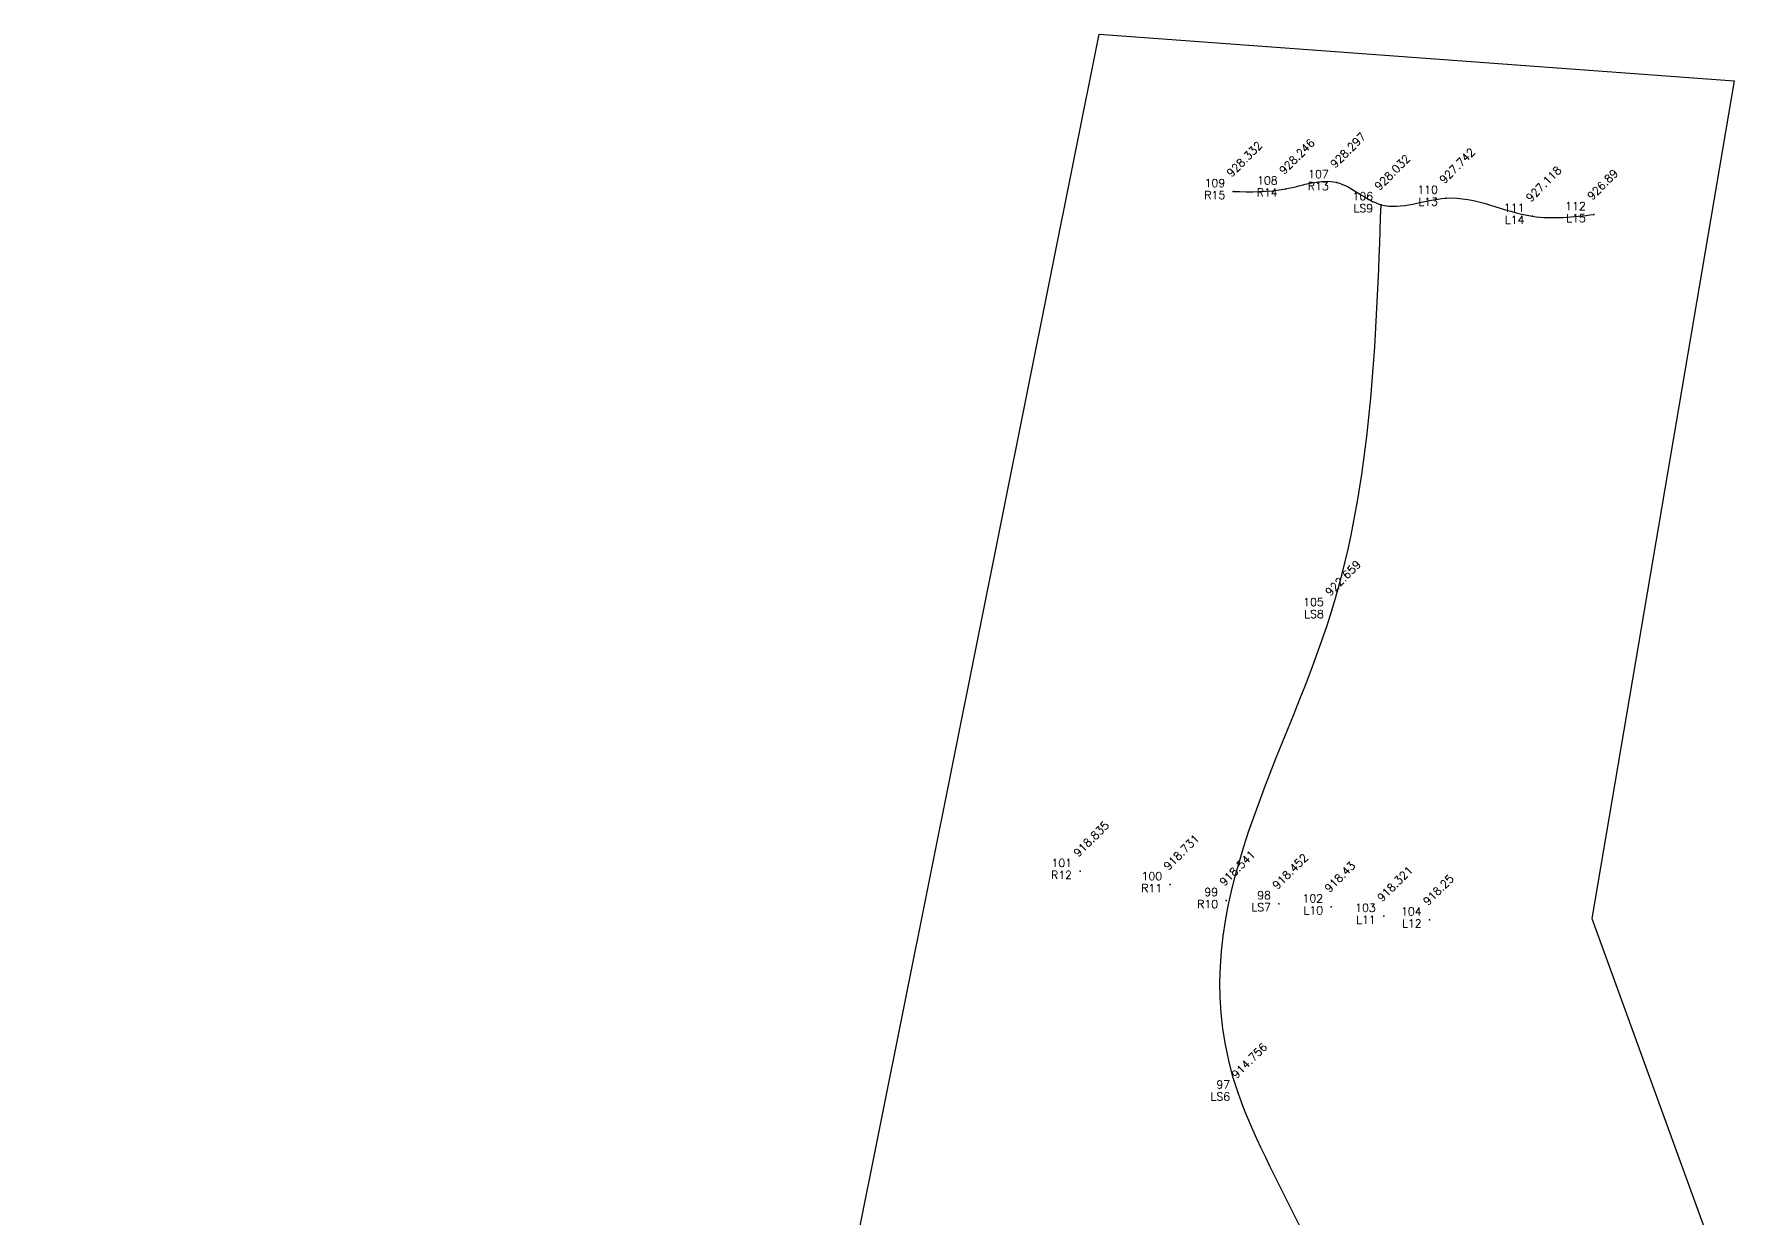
# Model space of a CAD drawing. Header units: millimetres. Extents: x 824502 to 1498685, y 1474633 to 1481826.
# Drawn here: x 1478918.1 to 1478971.4, y 1479023.7 to 1479060.7 of the extents above; entities that cross this region are included whole.
import ezdxf
from ezdxf.enums import TextEntityAlignment as Align

# ---------------------------------------------------------------- set-up
doc = ezdxf.new("R2010")
doc.units = ezdxf.units.MM
for name, color, linetype in [('Boundary', 6, 'Continuous'), ('Points', 7, 'Continuous'), ('Points-ELV', 6, 'Continuous'), ('Points-NUM', 4, 'Continuous'), ('Points-TXT', 3, 'Continuous')]:
    doc.layers.add(name, color=color, linetype=linetype)
doc.styles.add('ROMANS', font='romans.shx')

# ---------------------------------------------------------------- blocks, each defined once
blk = doc.blocks.new('POINTS')
at = {"layer": 'Points'}
blk.add_line((0, 0), (0, 0), dxfattribs=at)
blk.add_point((0, 0), dxfattribs=at)
at = {"layer": 'Points-ELV', "style": 'ROMANS'}
blk.add_attdef('ELEV', text='', height=1, rotation=45, dxfattribs=at).set_placement((0, 0), align=Align.BOTTOM_LEFT)
at = {"layer": 'Points-NUM', "style": 'ROMANS'}
blk.add_attdef('PTNUM', text='', height=1, dxfattribs=at).set_placement((0, 0), align=Align.BOTTOM_RIGHT)
at = {"layer": 'Points-TXT', "style": 'ROMANS'}
blk.add_attdef('DESC', text='', height=1, dxfattribs=at).set_placement((0, 0), align=Align.BOTTOM_RIGHT)

msp = doc.modelspace()

# ---------------------------------------------------------------- linework, layer by layer
msp.add_spline([(1478928, 1478928, 930), (1478929.534, 1478933.886, 927.789), (1478931.874, 1478941.278, 925.836), (1478937.628, 1478963.439, 922.436), (1478940.734, 1478973.753, 919.499), (1478942.999, 1478987.351, 915.274), (1478948.85, 1478995.509, 914.296), (1478953.344, 1479011.703, 913.581), (1478958.789, 1479018.609, 913.905), (1478955.659, 1479027.632, 914.756), (1478958.585, 1479042.711, 922.659), (1478960.124, 1479055.388, 928.032)], degree=3)
at = {"layer": 'Boundary'}
msp.add_polyline3d([(1478951.318, 1479060.714, 0), (1478971.153, 1479059.26, 0), (1478966.702, 1479033.08, 0), (1478971.392, 1479020.191, 0), (1478966.871, 1479003.815, 0), (1478961.56, 1478985.406, 0), (1478951.167, 1478958.256, 0), (1478947.098, 1478942.106, 0), (1478939.3, 1478921.176, 0), (1478918.394, 1478925.468, 0), (1478918.055, 1478946.7, 0), (1478935.234, 1478998.018, 0), (1478943.716, 1479022.801, 0), (1478951.32, 1479060.716, 0)], dxfattribs=at)
at = {"layer": 'Boundary', "color": 0}
msp.add_spline([(1478955.504, 1479055.801), (1478957.144, 1479055.883), (1478958.739, 1479056.081), (1478960.124, 1479055.388), (1478962.15, 1479055.593), (1478964.852, 1479055.028), (1478966.767, 1479055.082)], degree=3, dxfattribs=at)

# ---------------------------------------------------------------- block references
at = {"layer": 'Points', "linetype": 'Continuous'}
ref = msp.add_blockref('POINTS', (1478955.504, 1479055.801, 928.332), dxfattribs=at)
ref.add_attrib('PTNUM', '109', dxfattribs={"layer": 'Points-NUM', "height": 0.25, "style": 'ROMANS'}).set_placement((1478955.254, 1479055.863, 928.332), align=Align.BOTTOM_RIGHT)
ref.add_attrib('DESC', 'R15', dxfattribs={"layer": 'Points-TXT', "height": 0.25, "style": 'ROMANS'}).set_placement((1478955.254, 1479055.488, 928.332), align=Align.BOTTOM_RIGHT)
ref.add_attrib('ELEV', '928.332', dxfattribs={"layer": 'Points-ELV', "height": 0.25, "rotation": 45, "style": 'ROMANS'}).set_placement((1478955.504, 1479056.176, 928.332), align=Align.BOTTOM_LEFT)
ref = msp.add_blockref('POINTS', (1478955.504, 1479055.801, 928.332), dxfattribs=at)
ref.add_attrib('PTNUM', '109', dxfattribs={"layer": 'Points-NUM', "height": 0.25, "style": 'ROMANS'}).set_placement((1478955.254, 1479055.863, 928.332), align=Align.BOTTOM_RIGHT)
ref.add_attrib('DESC', 'R15', dxfattribs={"layer": 'Points-TXT', "height": 0.25, "style": 'ROMANS'}).set_placement((1478955.254, 1479055.488, 928.332), align=Align.BOTTOM_RIGHT)
ref.add_attrib('ELEV', '928.332', dxfattribs={"layer": 'Points-ELV', "height": 0.25, "rotation": 45, "style": 'ROMANS'}).set_placement((1478955.504, 1479056.176, 928.332), align=Align.BOTTOM_LEFT)
ref = msp.add_blockref('POINTS', (1478957.144, 1479055.883, 928.246), dxfattribs=at)
ref.add_attrib('PTNUM', '108', dxfattribs={"layer": 'Points-NUM', "height": 0.25, "style": 'ROMANS'}).set_placement((1478956.894, 1479055.945, 928.246), align=Align.BOTTOM_RIGHT)
ref.add_attrib('DESC', 'R14', dxfattribs={"layer": 'Points-TXT', "height": 0.25, "style": 'ROMANS'}).set_placement((1478956.894, 1479055.57, 928.246), align=Align.BOTTOM_RIGHT)
ref.add_attrib('ELEV', '928.246', dxfattribs={"layer": 'Points-ELV', "height": 0.25, "rotation": 45, "style": 'ROMANS'}).set_placement((1478957.144, 1479056.258, 928.246), align=Align.BOTTOM_LEFT)
ref = msp.add_blockref('POINTS', (1478957.144, 1479055.883, 928.246), dxfattribs=at)
ref.add_attrib('PTNUM', '108', dxfattribs={"layer": 'Points-NUM', "height": 0.25, "style": 'ROMANS'}).set_placement((1478956.894, 1479055.945, 928.246), align=Align.BOTTOM_RIGHT)
ref.add_attrib('DESC', 'R14', dxfattribs={"layer": 'Points-TXT', "height": 0.25, "style": 'ROMANS'}).set_placement((1478956.894, 1479055.57, 928.246), align=Align.BOTTOM_RIGHT)
ref.add_attrib('ELEV', '928.246', dxfattribs={"layer": 'Points-ELV', "height": 0.25, "rotation": 45, "style": 'ROMANS'}).set_placement((1478957.144, 1479056.258, 928.246), align=Align.BOTTOM_LEFT)
ref = msp.add_blockref('POINTS', (1478958.739, 1479056.081, 928.297), dxfattribs=at)
ref.add_attrib('PTNUM', '107', dxfattribs={"layer": 'Points-NUM', "height": 0.25, "style": 'ROMANS'}).set_placement((1478958.489, 1479056.144, 928.297), align=Align.BOTTOM_RIGHT)
ref.add_attrib('DESC', 'R13', dxfattribs={"layer": 'Points-TXT', "height": 0.25, "style": 'ROMANS'}).set_placement((1478958.489, 1479055.769, 928.297), align=Align.BOTTOM_RIGHT)
ref.add_attrib('ELEV', '928.297', dxfattribs={"layer": 'Points-ELV', "height": 0.25, "rotation": 45, "style": 'ROMANS'}).set_placement((1478958.739, 1479056.456, 928.297), align=Align.BOTTOM_LEFT)
ref = msp.add_blockref('POINTS', (1478958.739, 1479056.081, 928.297), dxfattribs=at)
ref.add_attrib('PTNUM', '107', dxfattribs={"layer": 'Points-NUM', "height": 0.25, "style": 'ROMANS'}).set_placement((1478958.489, 1479056.144, 928.297), align=Align.BOTTOM_RIGHT)
ref.add_attrib('DESC', 'R13', dxfattribs={"layer": 'Points-TXT', "height": 0.25, "style": 'ROMANS'}).set_placement((1478958.489, 1479055.769, 928.297), align=Align.BOTTOM_RIGHT)
ref.add_attrib('ELEV', '928.297', dxfattribs={"layer": 'Points-ELV', "height": 0.25, "rotation": 45, "style": 'ROMANS'}).set_placement((1478958.739, 1479056.456, 928.297), align=Align.BOTTOM_LEFT)
ref = msp.add_blockref('POINTS', (1478960.124, 1479055.388, 928.032), dxfattribs=at)
ref.add_attrib('PTNUM', '106', dxfattribs={"layer": 'Points-NUM', "height": 0.25, "style": 'ROMANS'}).set_placement((1478959.874, 1479055.451, 928.032), align=Align.BOTTOM_RIGHT)
ref.add_attrib('DESC', 'LS9', dxfattribs={"layer": 'Points-TXT', "height": 0.25, "style": 'ROMANS'}).set_placement((1478959.874, 1479055.076, 928.032), align=Align.BOTTOM_RIGHT)
ref.add_attrib('ELEV', '928.032', dxfattribs={"layer": 'Points-ELV', "height": 0.25, "rotation": 45, "style": 'ROMANS'}).set_placement((1478960.124, 1479055.763, 928.032), align=Align.BOTTOM_LEFT)
ref = msp.add_blockref('POINTS', (1478960.124, 1479055.388, 928.032), dxfattribs=at)
ref.add_attrib('PTNUM', '106', dxfattribs={"layer": 'Points-NUM', "height": 0.25, "style": 'ROMANS'}).set_placement((1478959.874, 1479055.451, 928.032), align=Align.BOTTOM_RIGHT)
ref.add_attrib('DESC', 'LS9', dxfattribs={"layer": 'Points-TXT', "height": 0.25, "style": 'ROMANS'}).set_placement((1478959.874, 1479055.076, 928.032), align=Align.BOTTOM_RIGHT)
ref.add_attrib('ELEV', '928.032', dxfattribs={"layer": 'Points-ELV', "height": 0.25, "rotation": 45, "style": 'ROMANS'}).set_placement((1478960.124, 1479055.763, 928.032), align=Align.BOTTOM_LEFT)
ref = msp.add_blockref('POINTS', (1478962.15, 1479055.593, 927.742), dxfattribs=at)
ref.add_attrib('PTNUM', '110', dxfattribs={"layer": 'Points-NUM', "height": 0.25, "style": 'ROMANS'}).set_placement((1478961.9, 1479055.656, 927.742), align=Align.BOTTOM_RIGHT)
ref.add_attrib('DESC', 'L13', dxfattribs={"layer": 'Points-TXT', "height": 0.25, "style": 'ROMANS'}).set_placement((1478961.9, 1479055.281, 927.742), align=Align.BOTTOM_RIGHT)
ref.add_attrib('ELEV', '927.742', dxfattribs={"layer": 'Points-ELV', "height": 0.25, "rotation": 45, "style": 'ROMANS'}).set_placement((1478962.15, 1479055.968, 927.742), align=Align.BOTTOM_LEFT)
ref = msp.add_blockref('POINTS', (1478962.15, 1479055.593, 927.742), dxfattribs=at)
ref.add_attrib('PTNUM', '110', dxfattribs={"layer": 'Points-NUM', "height": 0.25, "style": 'ROMANS'}).set_placement((1478961.9, 1479055.656, 927.742), align=Align.BOTTOM_RIGHT)
ref.add_attrib('DESC', 'L13', dxfattribs={"layer": 'Points-TXT', "height": 0.25, "style": 'ROMANS'}).set_placement((1478961.9, 1479055.281, 927.742), align=Align.BOTTOM_RIGHT)
ref.add_attrib('ELEV', '927.742', dxfattribs={"layer": 'Points-ELV', "height": 0.25, "rotation": 45, "style": 'ROMANS'}).set_placement((1478962.15, 1479055.968, 927.742), align=Align.BOTTOM_LEFT)
ref = msp.add_blockref('POINTS', (1478964.852, 1479055.028, 927.118), dxfattribs=at)
ref.add_attrib('PTNUM', '111', dxfattribs={"layer": 'Points-NUM', "height": 0.25, "style": 'ROMANS'}).set_placement((1478964.602, 1479055.09, 927.118), align=Align.BOTTOM_RIGHT)
ref.add_attrib('DESC', 'L14', dxfattribs={"layer": 'Points-TXT', "height": 0.25, "style": 'ROMANS'}).set_placement((1478964.602, 1479054.715, 927.118), align=Align.BOTTOM_RIGHT)
ref.add_attrib('ELEV', '927.118', dxfattribs={"layer": 'Points-ELV', "height": 0.25, "rotation": 45, "style": 'ROMANS'}).set_placement((1478964.852, 1479055.403, 927.118), align=Align.BOTTOM_LEFT)
ref = msp.add_blockref('POINTS', (1478964.852, 1479055.028, 927.118), dxfattribs=at)
ref.add_attrib('PTNUM', '111', dxfattribs={"layer": 'Points-NUM', "height": 0.25, "style": 'ROMANS'}).set_placement((1478964.602, 1479055.09, 927.118), align=Align.BOTTOM_RIGHT)
ref.add_attrib('DESC', 'L14', dxfattribs={"layer": 'Points-TXT', "height": 0.25, "style": 'ROMANS'}).set_placement((1478964.602, 1479054.715, 927.118), align=Align.BOTTOM_RIGHT)
ref.add_attrib('ELEV', '927.118', dxfattribs={"layer": 'Points-ELV', "height": 0.25, "rotation": 45, "style": 'ROMANS'}).set_placement((1478964.852, 1479055.403, 927.118), align=Align.BOTTOM_LEFT)
ref = msp.add_blockref('POINTS', (1478966.767, 1479055.082, 926.89), dxfattribs=at)
ref.add_attrib('PTNUM', '112', dxfattribs={"layer": 'Points-NUM', "height": 0.25, "style": 'ROMANS'}).set_placement((1478966.517, 1479055.144, 926.89), align=Align.BOTTOM_RIGHT)
ref.add_attrib('DESC', 'L15', dxfattribs={"layer": 'Points-TXT', "height": 0.25, "style": 'ROMANS'}).set_placement((1478966.517, 1479054.769, 926.89), align=Align.BOTTOM_RIGHT)
ref.add_attrib('ELEV', '926.89', dxfattribs={"layer": 'Points-ELV', "height": 0.25, "rotation": 45, "style": 'ROMANS'}).set_placement((1478966.767, 1479055.457, 926.89), align=Align.BOTTOM_LEFT)
ref = msp.add_blockref('POINTS', (1478966.767, 1479055.082, 926.89), dxfattribs=at)
ref.add_attrib('PTNUM', '112', dxfattribs={"layer": 'Points-NUM', "height": 0.25, "style": 'ROMANS'}).set_placement((1478966.517, 1479055.144, 926.89), align=Align.BOTTOM_RIGHT)
ref.add_attrib('DESC', 'L15', dxfattribs={"layer": 'Points-TXT', "height": 0.25, "style": 'ROMANS'}).set_placement((1478966.517, 1479054.769, 926.89), align=Align.BOTTOM_RIGHT)
ref.add_attrib('ELEV', '926.89', dxfattribs={"layer": 'Points-ELV', "height": 0.25, "rotation": 45, "style": 'ROMANS'}).set_placement((1478966.767, 1479055.457, 926.89), align=Align.BOTTOM_LEFT)
ref = msp.add_blockref('POINTS', (1478958.585, 1479042.711, 922.659), dxfattribs=at)
ref.add_attrib('PTNUM', '105', dxfattribs={"layer": 'Points-NUM', "height": 0.25, "style": 'ROMANS'}).set_placement((1478958.335, 1479042.773, 922.659), align=Align.BOTTOM_RIGHT)
ref.add_attrib('DESC', 'LS8', dxfattribs={"layer": 'Points-TXT', "height": 0.25, "style": 'ROMANS'}).set_placement((1478958.335, 1479042.398, 922.659), align=Align.BOTTOM_RIGHT)
ref.add_attrib('ELEV', '922.659', dxfattribs={"layer": 'Points-ELV', "height": 0.25, "rotation": 45, "style": 'ROMANS'}).set_placement((1478958.585, 1479043.086, 922.659), align=Align.BOTTOM_LEFT)
ref = msp.add_blockref('POINTS', (1478958.585, 1479042.711, 922.659), dxfattribs=at)
ref.add_attrib('PTNUM', '105', dxfattribs={"layer": 'Points-NUM', "height": 0.25, "style": 'ROMANS'}).set_placement((1478958.335, 1479042.773, 922.659), align=Align.BOTTOM_RIGHT)
ref.add_attrib('DESC', 'LS8', dxfattribs={"layer": 'Points-TXT', "height": 0.25, "style": 'ROMANS'}).set_placement((1478958.335, 1479042.398, 922.659), align=Align.BOTTOM_RIGHT)
ref.add_attrib('ELEV', '922.659', dxfattribs={"layer": 'Points-ELV', "height": 0.25, "rotation": 45, "style": 'ROMANS'}).set_placement((1478958.585, 1479043.086, 922.659), align=Align.BOTTOM_LEFT)
ref = msp.add_blockref('POINTS', (1478950.721, 1479034.559, 918.835), dxfattribs=at)
ref.add_attrib('PTNUM', '101', dxfattribs={"layer": 'Points-NUM', "height": 0.25, "style": 'ROMANS'}).set_placement((1478950.471, 1479034.621, 918.835), align=Align.BOTTOM_RIGHT)
ref.add_attrib('DESC', 'R12', dxfattribs={"layer": 'Points-TXT', "height": 0.25, "style": 'ROMANS'}).set_placement((1478950.471, 1479034.246, 918.835), align=Align.BOTTOM_RIGHT)
ref.add_attrib('ELEV', '918.835', dxfattribs={"layer": 'Points-ELV', "height": 0.25, "rotation": 45, "style": 'ROMANS'}).set_placement((1478950.721, 1479034.934, 918.835), align=Align.BOTTOM_LEFT)
ref = msp.add_blockref('POINTS', (1478950.721, 1479034.559, 918.835), dxfattribs=at)
ref.add_attrib('PTNUM', '101', dxfattribs={"layer": 'Points-NUM', "height": 0.25, "style": 'ROMANS'}).set_placement((1478950.471, 1479034.621, 918.835), align=Align.BOTTOM_RIGHT)
ref.add_attrib('DESC', 'R12', dxfattribs={"layer": 'Points-TXT', "height": 0.25, "style": 'ROMANS'}).set_placement((1478950.471, 1479034.246, 918.835), align=Align.BOTTOM_RIGHT)
ref.add_attrib('ELEV', '918.835', dxfattribs={"layer": 'Points-ELV', "height": 0.25, "rotation": 45, "style": 'ROMANS'}).set_placement((1478950.721, 1479034.934, 918.835), align=Align.BOTTOM_LEFT)
ref = msp.add_blockref('POINTS', (1478953.536, 1479034.144, 918.731), dxfattribs=at)
ref.add_attrib('PTNUM', '100', dxfattribs={"layer": 'Points-NUM', "height": 0.25, "style": 'ROMANS'}).set_placement((1478953.286, 1479034.207, 918.731), align=Align.BOTTOM_RIGHT)
ref.add_attrib('DESC', 'R11', dxfattribs={"layer": 'Points-TXT', "height": 0.25, "style": 'ROMANS'}).set_placement((1478953.286, 1479033.832, 918.731), align=Align.BOTTOM_RIGHT)
ref.add_attrib('ELEV', '918.731', dxfattribs={"layer": 'Points-ELV', "height": 0.25, "rotation": 45, "style": 'ROMANS'}).set_placement((1478953.536, 1479034.519, 918.731), align=Align.BOTTOM_LEFT)
ref = msp.add_blockref('POINTS', (1478953.536, 1479034.144, 918.731), dxfattribs=at)
ref.add_attrib('PTNUM', '100', dxfattribs={"layer": 'Points-NUM', "height": 0.25, "style": 'ROMANS'}).set_placement((1478953.286, 1479034.207, 918.731), align=Align.BOTTOM_RIGHT)
ref.add_attrib('DESC', 'R11', dxfattribs={"layer": 'Points-TXT', "height": 0.25, "style": 'ROMANS'}).set_placement((1478953.286, 1479033.832, 918.731), align=Align.BOTTOM_RIGHT)
ref.add_attrib('ELEV', '918.731', dxfattribs={"layer": 'Points-ELV', "height": 0.25, "rotation": 45, "style": 'ROMANS'}).set_placement((1478953.536, 1479034.519, 918.731), align=Align.BOTTOM_LEFT)
ref = msp.add_blockref('POINTS', (1478955.283, 1479033.65, 918.541), dxfattribs=at)
ref.add_attrib('PTNUM', '99', dxfattribs={"layer": 'Points-NUM', "height": 0.25, "style": 'ROMANS'}).set_placement((1478955.033, 1479033.712, 918.541), align=Align.BOTTOM_RIGHT)
ref.add_attrib('DESC', 'R10', dxfattribs={"layer": 'Points-TXT', "height": 0.25, "style": 'ROMANS'}).set_placement((1478955.033, 1479033.337, 918.541), align=Align.BOTTOM_RIGHT)
ref.add_attrib('ELEV', '918.541', dxfattribs={"layer": 'Points-ELV', "height": 0.25, "rotation": 45, "style": 'ROMANS'}).set_placement((1478955.283, 1479034.025, 918.541), align=Align.BOTTOM_LEFT)
ref = msp.add_blockref('POINTS', (1478955.283, 1479033.65, 918.541), dxfattribs=at)
ref.add_attrib('PTNUM', '99', dxfattribs={"layer": 'Points-NUM', "height": 0.25, "style": 'ROMANS'}).set_placement((1478955.033, 1479033.712, 918.541), align=Align.BOTTOM_RIGHT)
ref.add_attrib('DESC', 'R10', dxfattribs={"layer": 'Points-TXT', "height": 0.25, "style": 'ROMANS'}).set_placement((1478955.033, 1479033.337, 918.541), align=Align.BOTTOM_RIGHT)
ref.add_attrib('ELEV', '918.541', dxfattribs={"layer": 'Points-ELV', "height": 0.25, "rotation": 45, "style": 'ROMANS'}).set_placement((1478955.283, 1479034.025, 918.541), align=Align.BOTTOM_LEFT)
ref = msp.add_blockref('POINTS', (1478956.934, 1479033.547, 918.452), dxfattribs=at)
ref.add_attrib('PTNUM', '98', dxfattribs={"layer": 'Points-NUM', "height": 0.25, "style": 'ROMANS'}).set_placement((1478956.684, 1479033.61, 918.452), align=Align.BOTTOM_RIGHT)
ref.add_attrib('DESC', 'LS7', dxfattribs={"layer": 'Points-TXT', "height": 0.25, "style": 'ROMANS'}).set_placement((1478956.684, 1479033.235, 918.452), align=Align.BOTTOM_RIGHT)
ref.add_attrib('ELEV', '918.452', dxfattribs={"layer": 'Points-ELV', "height": 0.25, "rotation": 45, "style": 'ROMANS'}).set_placement((1478956.934, 1479033.922, 918.452), align=Align.BOTTOM_LEFT)
ref = msp.add_blockref('POINTS', (1478956.934, 1479033.547, 918.452), dxfattribs=at)
ref.add_attrib('PTNUM', '98', dxfattribs={"layer": 'Points-NUM', "height": 0.25, "style": 'ROMANS'}).set_placement((1478956.684, 1479033.61, 918.452), align=Align.BOTTOM_RIGHT)
ref.add_attrib('DESC', 'LS7', dxfattribs={"layer": 'Points-TXT', "height": 0.25, "style": 'ROMANS'}).set_placement((1478956.684, 1479033.235, 918.452), align=Align.BOTTOM_RIGHT)
ref.add_attrib('ELEV', '918.452', dxfattribs={"layer": 'Points-ELV', "height": 0.25, "rotation": 45, "style": 'ROMANS'}).set_placement((1478956.934, 1479033.922, 918.452), align=Align.BOTTOM_LEFT)
ref = msp.add_blockref('POINTS', (1478958.564, 1479033.449, 918.43), dxfattribs=at)
ref.add_attrib('PTNUM', '102', dxfattribs={"layer": 'Points-NUM', "height": 0.25, "style": 'ROMANS'}).set_placement((1478958.314, 1479033.512, 918.43), align=Align.BOTTOM_RIGHT)
ref.add_attrib('DESC', 'L10', dxfattribs={"layer": 'Points-TXT', "height": 0.25, "style": 'ROMANS'}).set_placement((1478958.314, 1479033.137, 918.43), align=Align.BOTTOM_RIGHT)
ref.add_attrib('ELEV', '918.43', dxfattribs={"layer": 'Points-ELV', "height": 0.25, "rotation": 45, "style": 'ROMANS'}).set_placement((1478958.564, 1479033.824, 918.43), align=Align.BOTTOM_LEFT)
ref = msp.add_blockref('POINTS', (1478958.564, 1479033.449, 918.43), dxfattribs=at)
ref.add_attrib('PTNUM', '102', dxfattribs={"layer": 'Points-NUM', "height": 0.25, "style": 'ROMANS'}).set_placement((1478958.314, 1479033.512, 918.43), align=Align.BOTTOM_RIGHT)
ref.add_attrib('DESC', 'L10', dxfattribs={"layer": 'Points-TXT', "height": 0.25, "style": 'ROMANS'}).set_placement((1478958.314, 1479033.137, 918.43), align=Align.BOTTOM_RIGHT)
ref.add_attrib('ELEV', '918.43', dxfattribs={"layer": 'Points-ELV', "height": 0.25, "rotation": 45, "style": 'ROMANS'}).set_placement((1478958.564, 1479033.824, 918.43), align=Align.BOTTOM_LEFT)
ref = msp.add_blockref('POINTS', (1478960.207, 1479033.157, 918.321), dxfattribs=at)
ref.add_attrib('PTNUM', '103', dxfattribs={"layer": 'Points-NUM', "height": 0.25, "style": 'ROMANS'}).set_placement((1478959.957, 1479033.219, 918.321), align=Align.BOTTOM_RIGHT)
ref.add_attrib('DESC', 'L11', dxfattribs={"layer": 'Points-TXT', "height": 0.25, "style": 'ROMANS'}).set_placement((1478959.957, 1479032.844, 918.321), align=Align.BOTTOM_RIGHT)
ref.add_attrib('ELEV', '918.321', dxfattribs={"layer": 'Points-ELV', "height": 0.25, "rotation": 45, "style": 'ROMANS'}).set_placement((1478960.207, 1479033.532, 918.321), align=Align.BOTTOM_LEFT)
ref = msp.add_blockref('POINTS', (1478960.207, 1479033.157, 918.321), dxfattribs=at)
ref.add_attrib('PTNUM', '103', dxfattribs={"layer": 'Points-NUM', "height": 0.25, "style": 'ROMANS'}).set_placement((1478959.957, 1479033.219, 918.321), align=Align.BOTTOM_RIGHT)
ref.add_attrib('DESC', 'L11', dxfattribs={"layer": 'Points-TXT', "height": 0.25, "style": 'ROMANS'}).set_placement((1478959.957, 1479032.844, 918.321), align=Align.BOTTOM_RIGHT)
ref.add_attrib('ELEV', '918.321', dxfattribs={"layer": 'Points-ELV', "height": 0.25, "rotation": 45, "style": 'ROMANS'}).set_placement((1478960.207, 1479033.532, 918.321), align=Align.BOTTOM_LEFT)
ref = msp.add_blockref('POINTS', (1478961.64, 1479033.043, 918.25), dxfattribs=at)
ref.add_attrib('PTNUM', '104', dxfattribs={"layer": 'Points-NUM', "height": 0.25, "style": 'ROMANS'}).set_placement((1478961.39, 1479033.106, 918.25), align=Align.BOTTOM_RIGHT)
ref.add_attrib('DESC', 'L12', dxfattribs={"layer": 'Points-TXT', "height": 0.25, "style": 'ROMANS'}).set_placement((1478961.39, 1479032.731, 918.25), align=Align.BOTTOM_RIGHT)
ref.add_attrib('ELEV', '918.25', dxfattribs={"layer": 'Points-ELV', "height": 0.25, "rotation": 45, "style": 'ROMANS'}).set_placement((1478961.64, 1479033.418, 918.25), align=Align.BOTTOM_LEFT)
ref = msp.add_blockref('POINTS', (1478961.64, 1479033.043, 918.25), dxfattribs=at)
ref.add_attrib('PTNUM', '104', dxfattribs={"layer": 'Points-NUM', "height": 0.25, "style": 'ROMANS'}).set_placement((1478961.39, 1479033.106, 918.25), align=Align.BOTTOM_RIGHT)
ref.add_attrib('DESC', 'L12', dxfattribs={"layer": 'Points-TXT', "height": 0.25, "style": 'ROMANS'}).set_placement((1478961.39, 1479032.731, 918.25), align=Align.BOTTOM_RIGHT)
ref.add_attrib('ELEV', '918.25', dxfattribs={"layer": 'Points-ELV', "height": 0.25, "rotation": 45, "style": 'ROMANS'}).set_placement((1478961.64, 1479033.418, 918.25), align=Align.BOTTOM_LEFT)
ref = msp.add_blockref('POINTS', (1478955.659, 1479027.632, 914.756), dxfattribs=at)
ref.add_attrib('PTNUM', '97', dxfattribs={"layer": 'Points-NUM', "height": 0.25, "style": 'ROMANS'}).set_placement((1478955.409, 1479027.694, 914.756), align=Align.BOTTOM_RIGHT)
ref.add_attrib('DESC', 'LS6', dxfattribs={"layer": 'Points-TXT', "height": 0.25, "style": 'ROMANS'}).set_placement((1478955.409, 1479027.319, 914.756), align=Align.BOTTOM_RIGHT)
ref.add_attrib('ELEV', '914.756', dxfattribs={"layer": 'Points-ELV', "height": 0.25, "rotation": 45, "style": 'ROMANS'}).set_placement((1478955.659, 1479028.007, 914.756), align=Align.BOTTOM_LEFT)
ref = msp.add_blockref('POINTS', (1478955.659, 1479027.632, 914.756), dxfattribs=at)
ref.add_attrib('PTNUM', '97', dxfattribs={"layer": 'Points-NUM', "height": 0.25, "style": 'ROMANS'}).set_placement((1478955.409, 1479027.694, 914.756), align=Align.BOTTOM_RIGHT)
ref.add_attrib('DESC', 'LS6', dxfattribs={"layer": 'Points-TXT', "height": 0.25, "style": 'ROMANS'}).set_placement((1478955.409, 1479027.319, 914.756), align=Align.BOTTOM_RIGHT)
ref.add_attrib('ELEV', '914.756', dxfattribs={"layer": 'Points-ELV', "height": 0.25, "rotation": 45, "style": 'ROMANS'}).set_placement((1478955.659, 1479028.007, 914.756), align=Align.BOTTOM_LEFT)

doc.saveas('drawing.dxf')
